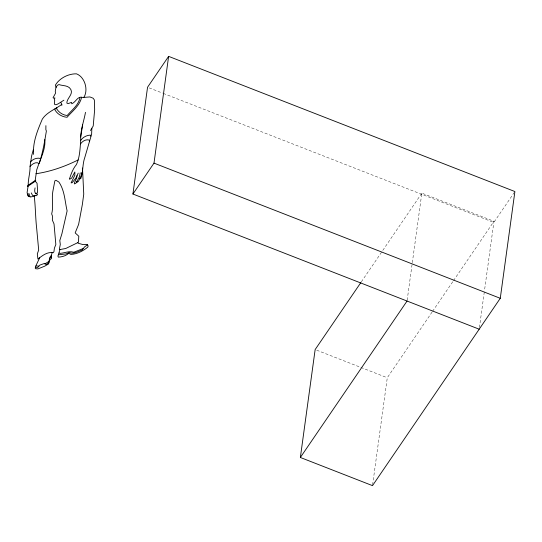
<?xml version="1.0" encoding="UTF-8"?>
<svg xmlns="http://www.w3.org/2000/svg" width="542" height="542" viewBox="0 0 542 542"><rect width="100%" height="100%" fill="white"/><g stroke="black" fill="none" stroke-linecap="round" stroke-linejoin="round"><path stroke-width="0.41" stroke-dasharray="2.71 2.03" d="M372.618 484.805L387.286 377.74L432.055 312.097M407.171 300.207L412.198 263.507M412.313 262.674L421.839 193.142L493.979 221.305L484.453 290.837M479.426 327.537L484.338 291.671M361.345 281.84L382.306 251.109M382.781 250.411L421.839 193.142M432.536 311.399L453.017 281.366M453.491 280.668L493.979 221.305M514.433 192.227L493.823 222.444L163.305 93.407M149.125 87.872L162.512 93.102M316.711 350.193L387.286 377.74"/><path stroke-width="0.81" d="M56.761 107.628L56.761 108.989C58.949 112.573 63.001 115.1 67.174 115.534C71.652 110.189 78.373 105.324 79.843 98.156L79.579 97.35M45.901 125.656L45.853 129.619L46.375 131.029C44.593 142.011 42.649 152.959 39.207 163.555C36.158 161.218 32.168 164.063 30.054 166.414C30.257 172.817 28.096 179.029 28.177 185.276L27.452 185.804L27.574 186.509L35.745 180.92L35.562 180.242L28.177 185.276M76.93 181.387L76.91 182.18L77.492 182.159L78.543 181.197L81.442 174.985L81.774 172.546M91.849 128.251L91.625 134.186L84.748 157.675C82.35 164.355 83.292 171.631 80.9 178.338L80.291 178.84L79.762 178.582M30.054 166.414L31.524 156.299L33.272 149.856M78.238 173.108L75.826 178.223L72.167 182.688L71.09 182.905L74.864 175.188L74.85 171.95L71.578 178.169L69.627 179.28L69.532 178.738C71.165 173.786 72.974 168.596 76.402 164.605C79.945 157.024 80.04 148.447 80.731 140.249C80.169 130.656 83.881 121.571 85.48 112.336M59.966 249.557L65.765 248.487L77.696 242.687L78.353 243.297L82.973 244.577L87.174 244.489L88.143 245.933L87.797 247.132C82.994 251 77.12 254.164 70.86 254.415L68.753 253.317C65.968 255.871 62.039 256.962 58.299 257.118L57.926 256.095L59.966 249.557L59.383 249.164L60.297 244.395L59.803 240.54L61.896 233.805L67.12 210.899C64.823 201.197 64.81 190.791 58.922 182.078L56.009 180.31L54.857 180.832L52.804 191.617C51.524 199.049 53.651 206.583 51.673 213.927L52.425 215.919L52.378 220.133L54.024 223.948L55.84 244.469L54.39 248.195L53.943 251.691L53.245 252.694C47.269 251.617 42.364 255.648 37.92 259.035L37.31 253.859L38.685 250.092L36.7 228.609C35.454 217.945 35.548 207.125 34.261 196.285L34.973 195.811M82.614 124.972L80.697 136.997M35.081 187.891C34.647 189.93 34.187 192.586 36.158 193.989L37.168 193.9L37.554 194.436L36.592 195.642L32.608 195.526L31.294 192.918M52.174 252.647L51.26 255.492L49.735 257.592L48.617 263.913L44.79 266.142L37.899 268.913L35.636 268.73L35.25 268.324L35.467 266.725L39.708 257.694M77.032 175.669L76.761 177.634L74.322 183.121L74.457 183.928L75.934 183.23L79.396 176.821L80.236 172.844M479.203 329.204L132.919 194.022L147.546 87.262L168.623 56.361L514.9 191.543L500.273 298.303L372.503 485.639L300.363 457.475L315.146 349.576L360.87 282.538M132.919 194.022L153.996 163.122L168.623 56.361M28.096 186.15L27.1 192.505L27.811 195.852L28.401 195.872M38.99 163.399L36.748 169.761L35.169 180.493M56.05 87.452L55.399 85.108C59.525 78.163 68.407 73.631 76.497 73.834C84.633 76.903 88.454 89.295 84.152 96.916L83.244 97.587C77.614 95.277 76.28 101.984 71.761 103.779L71.517 102.363L68.163 103.624L66.829 103.095C66.788 98.177 73.495 94.457 70.778 89.396C68.346 85.053 62.892 86.022 58.888 84.579C55.941 85.236 55.609 88.935 55.291 91.381L55.501 93.285L53.055 97.723L53.482 98.17L54.932 97.906L54.288 99.681L54.708 100.405L54.363 103.705L54.864 104.633L56.26 104.701L58.346 103.759L63.895 100.189M39.62 161.99C42.262 154.816 45.575 147.41 44.81 139.572M90.473 130.527L93.217 125.974L94.66 109.68L94.362 99.952L93.143 98.224L89.884 96.937L83.434 97.445M300.363 457.475L407.056 301.04M58.482 254.787L66.043 253.92L69.024 252.558C73.57 254.442 77.96 251.515 82.154 249.998L84.545 246.908L87.533 244.781M49.308 259.137L51.551 256.413M80.731 140.249C82.946 137.214 86.706 135.202 90.473 135.1L90.765 136.191M80.534 143.887C82.425 141.205 85.758 139.091 89.118 140.032L89.647 141.049M30.508 161.868C32.818 159.145 37.019 157.356 40.521 158.521M49.22 260.682L51.653 258.277L51.26 255.492M77.696 242.687L78.454 242.037L78.793 236.224L75.169 232.897L78.61 224.435L82.364 204.456L83.746 194.158L82.499 168.006M49.295 261.244L44.918 263.859L44.254 263.514L39.864 265.092L38.035 267.179L36.842 267.734L35.359 267.497M49.112 262.558L46.192 264.489L44.918 263.859M60.453 102.675L61.199 102.899L61.808 104.389C55.372 109.247 46.944 112.147 42.323 119.091C37.662 130.087 32.588 142.248 33.611 154.375M78.19 159.931C64.898 166.536 50.657 171.611 35.935 173.738M83.326 248.493L73.773 252.24C69.159 250.716 64.742 252.972 60.182 253.385L59.207 253.006M38.78 266.102L35.968 265.987M34.261 196.285L30.101 197.037L28.895 193.379M29.898 196.414L28.577 196.604L27.947 193.9M35.426 193.27L36.89 193.257L37.445 192.566L37.506 189.368L37.046 183.284L35.277 181.231M153.996 163.122L500.273 298.303M81.205 97.472L81.469 97.797C79.606 105.825 72.154 111.286 67.059 117.289C62.283 116.903 57.54 114.267 55.067 110.107L55.027 108.739M61.808 104.389L61.829 105.399"/></g></svg>
